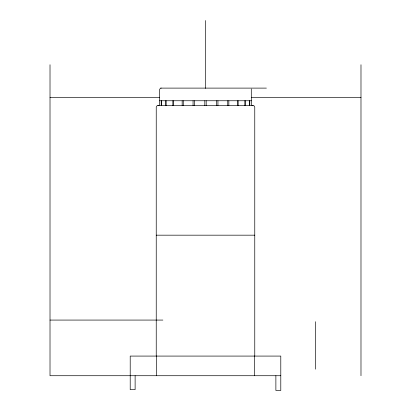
<?xml version="1.0" encoding="UTF-8"?>
<svg xmlns="http://www.w3.org/2000/svg" width="411" height="411" viewBox="0 0 411 411"><rect width="100%" height="100%" fill="white"/><g stroke="black" fill="none" stroke-linecap="round" stroke-linejoin="round"><path stroke-width="0.62" d="M252.313 105.714L253.947 105.714L254.763 107.132L254.763 355.823M266.395 88.108L160.583 88.108L159.674 89.295L159.674 105.658L251.327 105.658L251.285 88.976M159.365 105.499L157.053 105.714L156.237 107.132L156.237 355.823M50.014 97.474L159.653 97.474M251.347 97.474L360.986 97.474M159.674 100.752L251.327 100.752M251.635 105.499L253.13 105.499M156.237 235.174L254.763 235.174M50.014 320.071L162.879 320.071M280.79 375.721L50.014 375.721L50.014 64.743M160.901 88.067L161.215 88.108M157.87 105.499L158.687 105.714M360.986 64.743L360.986 375.721M315.571 321.705L315.571 369.17M275.879 375.721L275.879 390.45L280.79 390.45L280.79 356.08L130.21 356.08L130.21 389.633L135.121 389.633L135.121 375.721M254.604 356.08L254.604 375.721M249.785 100.752L249.785 105.658M249.631 100.752L249.631 105.658M245.3 100.752L245.3 105.658M244.843 100.752L244.843 105.658M238.159 100.752L238.159 105.658M237.363 100.752L237.363 105.658M228.835 100.752L228.835 105.658M227.735 100.752L227.735 105.658M217.938 100.752L217.938 105.658M216.638 100.752L216.638 105.658M206.188 100.752L206.188 105.658M205.5 20.55L205.5 88.38M204.812 100.752L204.812 105.658M194.362 100.752L194.362 105.658M193.062 100.752L193.062 105.658M183.265 100.752L183.265 105.658M182.165 100.752L182.165 105.658M173.637 100.752L173.637 105.658M172.841 100.752L172.841 105.658M166.157 100.752L166.157 105.658M165.7 100.752L165.7 105.658M161.369 100.752L161.369 105.658M161.215 100.752L161.215 105.658M156.396 356.08L156.396 375.721"/></g></svg>
